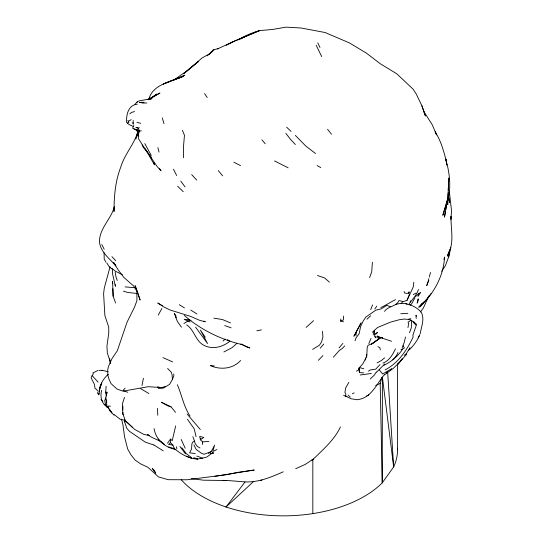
<?xml version="1.0" encoding="UTF-8"?>
<svg xmlns="http://www.w3.org/2000/svg" width="543" height="543" viewBox="0 0 543 543"><rect width="100%" height="100%" fill="white"/><g stroke="black" fill="none" stroke-linecap="round" stroke-linejoin="round"><path stroke-width="0.81" d="M183.534 157.782L183.582 145.667L184.457 135.248L182.394 130.225M447.873 197.353L447.744 204.745L447.704 199.858M372.41 262.221L371.704 271.839L369.593 277.649M374.412 330.171L374.813 336.741L382.462 337.841M168.649 446.977L174.527 448.783L172.878 445.111L168.568 444.452L170.414 442.626L170.529 439.111L172.246 440.658L175.66 425.95M122.908 406.171L122.657 413.237L125.419 420.811L132.594 427.477M448.124 192.833L447.9 197.788L444.513 217.139L445.335 211.356M448.233 190.355L448.796 177.961L447.894 199.172L442.837 215.313L447.9 197.788L445.606 209.727M114.227 207.243L114.016 211.505C114.057 196.525 115.225 181.382 120.695 167.298C124.408 154.612 133.795 144.777 137.684 132.336L136.985 130.008M378.356 337.02L378.206 339.253L372.593 343.468L368.134 345.267L367.251 346.936L366.729 356.581L362.907 363.708L358.848 368.276L359.432 372.593L363.749 372.919M112.571 269.362L112.374 273.061L115.401 286.27L115.204 284.593M450.948 218.021L451.036 216.365C450.629 227.707 454.145 240.773 449.339 251.429L449.733 250.275L447.357 256.079L450.826 247.71L448.701 256.846L445.423 265.602L441.649 271.235M450.941 219.711L451.498 210.677L449.332 191.299M106.292 395.915L105.722 392.066L106.109 386.256M343.638 316.053L343.319 320.037L340.529 321.056L340.868 319.046M101.704 390.329C99.661 397.014 101.941 404.657 108.525 407.888M355.957 335.805L356.357 331.685L360.559 323.825M202.403 444.507L202.682 441.873L200.394 439.803L199.688 436.402L203.863 437.454L200.394 439.803L200.91 438.452M413.827 282.184L413.223 287.043L407.08 300.272L403.347 301.616L398.969 300.537C396.471 306.836 388.123 305.831 384.519 311.363M391.537 341.269L377.528 336.606L377.65 335.798M133.856 125.433L132.628 128.223L133.931 128.745M384.417 374.643C376.143 384.301 371.609 398.168 356.989 399.736L350.995 398.738L345.518 396.064L345.837 394.137L344.927 392.385L345.701 387.831L348.857 382.374M407.963 327.592L408.628 323.642L408.031 322.216L410.997 320.139M420.194 333.809C421.293 326.574 424.911 319.352 421.225 312.164C414.886 305.336 404.806 301.426 395.738 304.487M448.701 256.846L449.251 253.73M148.884 99.274C152.549 84.226 171.412 81.599 183.5 76.305L163.172 84.097L184.871 75.206L178.905 78.056M133.259 124.306L133.15 120.471M142.015 385.476L143.42 378.274M373.19 334.956L373.998 330.952M447.575 201.093C450.656 190.281 450.154 179.034 447.955 168.106C444.941 155.678 442.111 142.755 435.187 131.84L436.104 134.006M108.301 374.27C102.715 379.089 98.48 386.779 99.396 394.32M405.492 336.993L404.135 342.721L402.112 347.758M214.512 445.063L212.768 451.525L216.854 449.536M135.893 139.191L137.712 132.058M409.103 291.618L408.641 293.369L409.551 292.772M418.443 289.446C417.058 294.272 413.501 298.27 410.433 302.179M428.237 280.962L428.861 278.64M429.275 277.1L430.524 272.464M283.236 471.826C271.154 477.148 258.549 482.523 245.049 481.906L226.051 506.992A114.383 66.036 0 0 0 312.829 513.61A114.227 65.947 0 0 0 382.245 482.863L380.188 383.501L381.831 377.426M443.936 259.344L444.547 257.077C443.577 276.448 433.687 293.505 419.963 306.836L423.547 302.132M110.053 266.871L104.276 288.068L103.604 293.715L104.874 315.537L108.729 327.191L108.77 333.069L106.944 346.013L107.331 353.065L110.514 362.405M136.924 136.001L137.576 133.619M363.79 368.765L359.351 367.536L358.726 369.776L356.48 371.188M365.154 360.023L365.873 357.654M366.355 356.079L366.837 354.504M149.25 98.799L149.678 97.428M427.993 281.742L426.744 285.632L428.848 280.364M124.523 397.347L122.542 403.327L122.684 409.985M355.041 340.78L356.065 337.794L359.133 333.775L360.613 326.492L363.355 320.737L366.016 316.915L375.919 310.121L381.234 308.852L386.887 305.356L390.274 306.673M409.293 294.761L407.08 300.272M123.2 414.268L122.562 413.63L123.051 412.266M409.178 304.752L410.657 300.707M151.653 157.694C146.78 151.721 142.605 145.212 138.553 138.818L138.017 135.37L139.551 131.189L141.377 130.788M409.49 332.757L411.316 327.775L411.614 320.451M158.271 388.428L163.131 388.164L169.579 384.417L172.382 379.509L173.78 375.932L173.76 373.998M370.699 309.619L372.579 304.908M213.861 446.76L211.064 451.708L208.451 453.52M428.787 296.01L423.336 308.071L420.336 312.028M368.846 343.583L371.025 338.418M105.878 397.876L104.69 400.605L105.308 403.395L107.059 407.25M114.437 206.442C111.301 219.223 98.67 228.915 99.539 242.585C101.073 252.583 109.713 258.712 115.883 265.9L113.602 262.452L118.102 269.769L123.763 277.337L133.639 286.012L136.863 291.143L136.924 300.652L134.515 307.155L127.042 322.203L117.315 350.751L111.933 358.726L108.43 366.573L107.684 370.116L107.874 375.281L109 379.19L111.037 383.596L116.901 388.985L122.996 391.184L148.178 386.704L159.303 387.41M404.148 355.421L406.32 353.669L410.04 347.656M93.41 373.584L92.303 375.81L98.127 382.129M361.244 322.657L353.921 336.226L356.357 331.685M340.407 426.988C334.481 439.755 323.377 449.244 313.487 458.971L305.078 464.496L295.718 468.677M403.177 345.701L404.345 348.049L402.506 349.068C400.211 353.412 396.295 356.561 392.84 359.948M418.13 337.922L419.746 334.827C417.323 340.576 413.556 345.945 408.879 350.079M397.971 352.475C395.759 358.848 389.623 362.351 383.996 365.31M158.217 315.164L161.875 308.465M136.992 102.498L137.528 101.527L140.25 100.638L152.04 98.609L149.081 99.6M414.988 297.72L411.642 303.815L410.101 305.288M395.447 348.83C392.63 354.728 389.412 360.674 382.93 363.138M92.086 375.403L91.129 377.84L94.428 384.376L95.045 388.557L96.308 389.202L97.665 390.879M376.313 371.989L374.276 375.132L370.231 378.987M374.86 308.96L376.808 306.123M100.299 385.822L101.772 383.786M311.872 459.975L312.924 459.738L313.487 458.971M167.475 443.21L170.529 439.111M431.237 293.383L426.526 299.478L418.768 307.277L421.911 303.544M399.478 362.242L393.546 368.168L384.424 374.84M400.524 360.912L402.091 358.916M402.064 358.957L397.91 364.238L406.788 354.09M320.241 348.206L323.811 344.031M339.036 347.92L342.877 343.427M183.717 73.8L202.084 57.952L209.082 54.056L213.385 49.834L218.3 48.612L217.628 48.863L233.524 41.506L259.581 30.598L272.484 29.492L285.923 27.15L301.06 27.998L325.101 32.519L349.366 42.87L366.328 53.065L380.276 63.741L396.729 73.76L413.013 89.093L416.311 94.109L421.918 105.831L425.4 115.883L421.918 105.831M333.348 357.199L339.368 350.418L342.511 348.307L344.649 345.898M153.947 470.951L154.348 470.51L152.359 468.521L155.712 473.177L154.348 470.51M123.471 389.962L125.094 388.177M134.956 104.324L137.528 101.527M380.012 364.591L375.763 369.138L370.319 369.946L368.446 371.14M223.146 341.045L225.073 338.995M375.81 334.23L377.65 332.275L374.589 334.508M418.151 294.225L415.565 296.512M318.334 360.328L322.963 355.57M384.675 363.966L376.611 372.125M183.656 73.699L198.297 61.59L187.545 70.414L173.984 79.97M226.051 506.992L253.642 481.451M366.946 319.203L370.733 315.721M401.155 303.347L402.587 302.03M236.802 343.427L232.16 347.615L223.886 351.966M306.082 327.449L313.562 320.696M208.79 54.443L212.829 51.076M153.506 96.844L156.696 94.061L150.106 98.711M207.25 55.841L210.324 53.221M390.539 369.81L391.734 368.819M384.648 357.837L381.39 360.525L377.093 362.934M129.791 113.84L131.569 112.394L134.542 111.566M212.686 452.638L207.019 456.941L200.774 458.611M240.624 360.518C232.92 368.948 220.417 370.177 210.256 365.541L214.281 365.921M386.182 373.068L387.43 372.138M372.328 332.316L377.589 327.49L390.648 322.087L399.139 319.773L403.944 319.074L408.675 319.406L410.786 318.578M385.15 369.878C398.379 362.995 406.877 350.194 413.08 337.115L412.904 335.207L416.596 324.442L413.372 321.49M395.555 299.641C390.512 302.084 385.944 305.261 380.799 307.562M183.928 323.567L188.048 320.913L190.973 320.255M238.289 39.836C244.886 35.79 252.095 32.695 259.581 30.598L233.524 41.506L226.18 45.334M312.585 349.393L319.454 345.212L321.585 341.866L322.949 336.891L322.413 331.216M192.86 436.633L194.509 441.086L192.494 442.287L191.855 444.154L191.57 448.939L189.595 452.855L195.304 453.561M152.216 97.496L159.954 93.023L147.567 99.654M127.72 120.661L128.535 121.191L131.223 119.67M391.449 368.928L382.591 373.937L379.211 369.776M240.535 38.994L245.626 36.286M229.255 43.745L233.524 41.506M413.298 294.544L416.006 293.125M138.105 128.094L135.926 127.381L138.37 128.196L139.341 127.693M92.738 373.068L98.222 370.285M137.338 104.154C128.168 105.145 126.288 114.559 126.553 122.297L127.374 123.098L128.8 122.399L128.535 121.191M352.346 393.743L354.158 392.874M375.661 385.496L380.188 383.501M366.708 395.881L368.914 394.931M400.958 349.583L402.506 349.068M211.064 451.708L204.114 454.247L201.541 453.296L196.247 449.529L193.892 444.9M99.376 370.597L100.638 370.224L102.084 370.597M165.208 386.568L161.475 387.607L157.409 386.894M210.677 453.717L213.793 452.916L210.732 453.663M408.73 292.982L407.094 293.396L404.711 293.044L404.094 291.476M256.819 330.809L261.427 329.859M214.933 476.326L254.199 470.028L237.522 472.396L227.212 474.596L187.097 479.768L168.167 479.693L158.468 476.89L148.001 467.347L140.685 463.919L135.017 459.982L130.951 454.83L127.686 449.034L124.544 436.83L122.949 424.775L121.489 419.121M360.185 374.989L371.351 373.475M141.988 102.26L139.415 102.539L144.099 102.213M208.96 441.432L202.682 441.873M138.017 135.37L138.363 135.343M261.916 480.06L260.762 480.358M400.775 313.766L407.854 313.297M191.224 478.661L203.421 480.182L227.999 480.535L245.049 481.906M142.028 103.068L146.834 102.973M109.319 408.865L111.899 412.945L108.39 408.35L107.602 406.15L110.521 406.096M189.018 319.494L184.192 319.386L190.152 322.006M135.146 287.736L125.073 286.887M226.363 480.623L222.711 480.304M132.119 122.969L133.239 123.064M213.1 50.051L213.99 50.132M136.368 293.417L127.544 292.412L123.417 291.136M213.833 318.15L222.454 319.555L230.517 322.902M345.518 396.064L346.929 396.356M241.255 344.384C220.363 339.341 200.421 329.56 184.226 315.368M125.216 420.384L120.051 419.182L114.159 414.553M377.528 336.606L382.408 337.794M340.529 321.056L343.481 321.782M136.965 122.351L140.793 123.329M102.111 370.245L108.132 371.772M153.784 444.988L145.436 442.233L129.417 431.291L126.709 428.135L124.707 421.992L124.618 420.316M171.045 406.836L167.991 405.913L161.495 402.302L171.045 406.836L175.518 412.334M194.672 457.973L197.747 458.991C188.849 459.093 180.364 453.663 173.651 448.09M317.404 275.484L324.571 277.935L329.384 282.109M193.62 457.837L197.252 459.093L202.519 458.122L196.797 456.045M224.727 325.583L231.135 327.836M123.085 390.614L127.795 392.277M133.985 129.058L139.687 130.775L134.583 129.003L138.37 131.691L136.768 129.994M186.595 456.14L191.577 458.244M240.787 344.119L249.868 347.988L246.257 346.753L241.526 344.072M163.015 357.64L172.606 361.903M175.973 449.461C165.052 447.737 155.814 439.789 154.063 428.522M133.558 126.594L129.261 124.659L127.374 123.098M288.143 167.841L274.548 160.918M203.856 321.123L205.363 321.816L199.79 320.39L190.45 316.325L170.169 310.033L163.81 306.965L157.769 303.008L162.398 305.702M122.44 274.765L115.428 271.195L111.906 268.432M233.857 162.187L240.535 165.642M408.825 319.06L412.151 320.893L415.694 324.938M317.146 165.581L320.737 167.57M377.976 346.672L379.849 347.71L380.365 349.868M405.675 303.571L407.08 304.351M163.253 450.833L153.812 444.934M343.597 395.256L346.061 396.689M200 447.982L197.313 446.4L195.093 443.36L194.509 441.086M140.712 388.693L148.877 393.526M179.305 304.698L184.491 307.922M190.803 310.094L196.966 313.99M227.415 339.68L229.899 341.282C222.582 347.004 212.999 349.746 204.256 345.504C195.385 341.235 194.469 329.845 186.636 324.897M164.475 444.398C159.527 439.606 152.427 438.825 147.418 434.393L149.271 435.547L143.719 434.366L134.61 429.35L125.419 420.811M191.598 457.668L186.283 453.649L181.898 447.751M315.558 153.54L305.797 146.047L295.324 135.377M112.374 269.28L109.082 266.538L106.815 262.955M122.562 413.63L123.784 414.676M286.616 127.177L291.068 131.399M158.067 439.015L161.733 442.497M348.131 395.053L350.249 397.082M177.663 186.269L183.235 191.672M170.414 442.626L172.878 445.111M109.706 410.671L114.05 415.178M111.919 256.642L115.707 260.66M167.617 368.419L171.364 372.403L172.097 374.941L172.382 379.509M295.351 144.519L290.281 139.096L285.842 133.347M191.693 174.636L196.742 180.093M187.118 414.058L200.319 429.513M261.909 139.829L265.215 143.766M416.739 316.216L415.904 315.218L416.203 318.476M218.3 170.597L222.637 175.857M327.585 129.322L331.508 134.257M100.957 399.248L102.885 401.677M104.806 404.114L105.77 405.329M185.414 453.819L179.882 446.407M180.785 181.124L185.054 186.921M195.636 327.225L207.541 343.57L200.442 330.069L205.227 337.203M181.491 327.212L177.425 321.599L174.303 313.352L175.912 315.782L176.108 317.831M147.289 152.21L143.189 147.228L142.11 144.961M204.562 93.6L207.216 97.502M187.471 419.325L194.204 428.841L196.071 436.681M159.418 168.371L161.067 170.828L157.049 166.423L145.266 148.931L154.47 164.868L153.73 162.69M423.981 111.777L432.282 124.856L436.606 134.935M107.602 406.15L108.464 407.508M151.246 155.488L144.784 143.583M105.899 262.188L104.215 259.106L104.066 252.733M190.009 416.013C183.677 406.463 181.824 395.114 177.364 384.756M321.727 56.615L316.182 45.266M101.819 244.554L104.202 249.251M173.455 169.192L176.658 175.545M317.764 42.89L319.99 47.451M185.197 448.226L181.192 439.463M97.923 393.308L98.588 394.809L97.672 392.148M312.924 459.738L312.829 459.392L312.829 513.61M138.37 128.196L139.551 131.189M117.24 280.453L116.134 277.602L115.143 272.077M137.033 290.715L135.092 285.638L140.135 300.089L137.291 291.496M375.043 336.803L375.417 337.8M112.679 283.738L112.591 281.254L113.127 296.173L115.591 303.001M105.722 392.066L106.285 393.634M136.856 130.123L138.845 136.218M162.262 117.906L164.006 123.621M157.877 147.608L159.031 152.115M137.949 132.302L138.485 134.65M176.4 446.76L176.842 448.674M448.253 195.046L449.556 202.525L448.396 195.059M109.645 358.808L110.351 363.586M106.801 404.895L105.797 397.931L106.971 391.985L107.052 393.376M387.668 372.003L393.655 466.939L382.245 482.863L382.387 377.093L393.655 466.939A114.41 66.056 0 0 0 397.503 448.226M137.454 130.727L137.678 134.603M157.47 408.343L157.782 415.28M106.618 399.933L106.713 402.411M112.863 288.713L113.127 296.173M124.652 419.63L124.707 421.992L124.7 420.309M359.432 372.593L359.351 367.536M397.544 363.959L397.544 449.855M226.064 506.979A114.342 66.015 0 0 1 181.206 479.673M418.137 298.989L418.117 300.89L417.133 303.116L418.137 298.989M99.722 388.218L99.084 391.537L101.616 383.012L99.722 388.218M418.599 293.749L417.981 296.424L420.73 292.372L418.599 293.749M381.071 337.468L371.446 344.119L381.071 337.468M446.841 164.923L445.912 159.14L446.841 164.916"/></g></svg>
